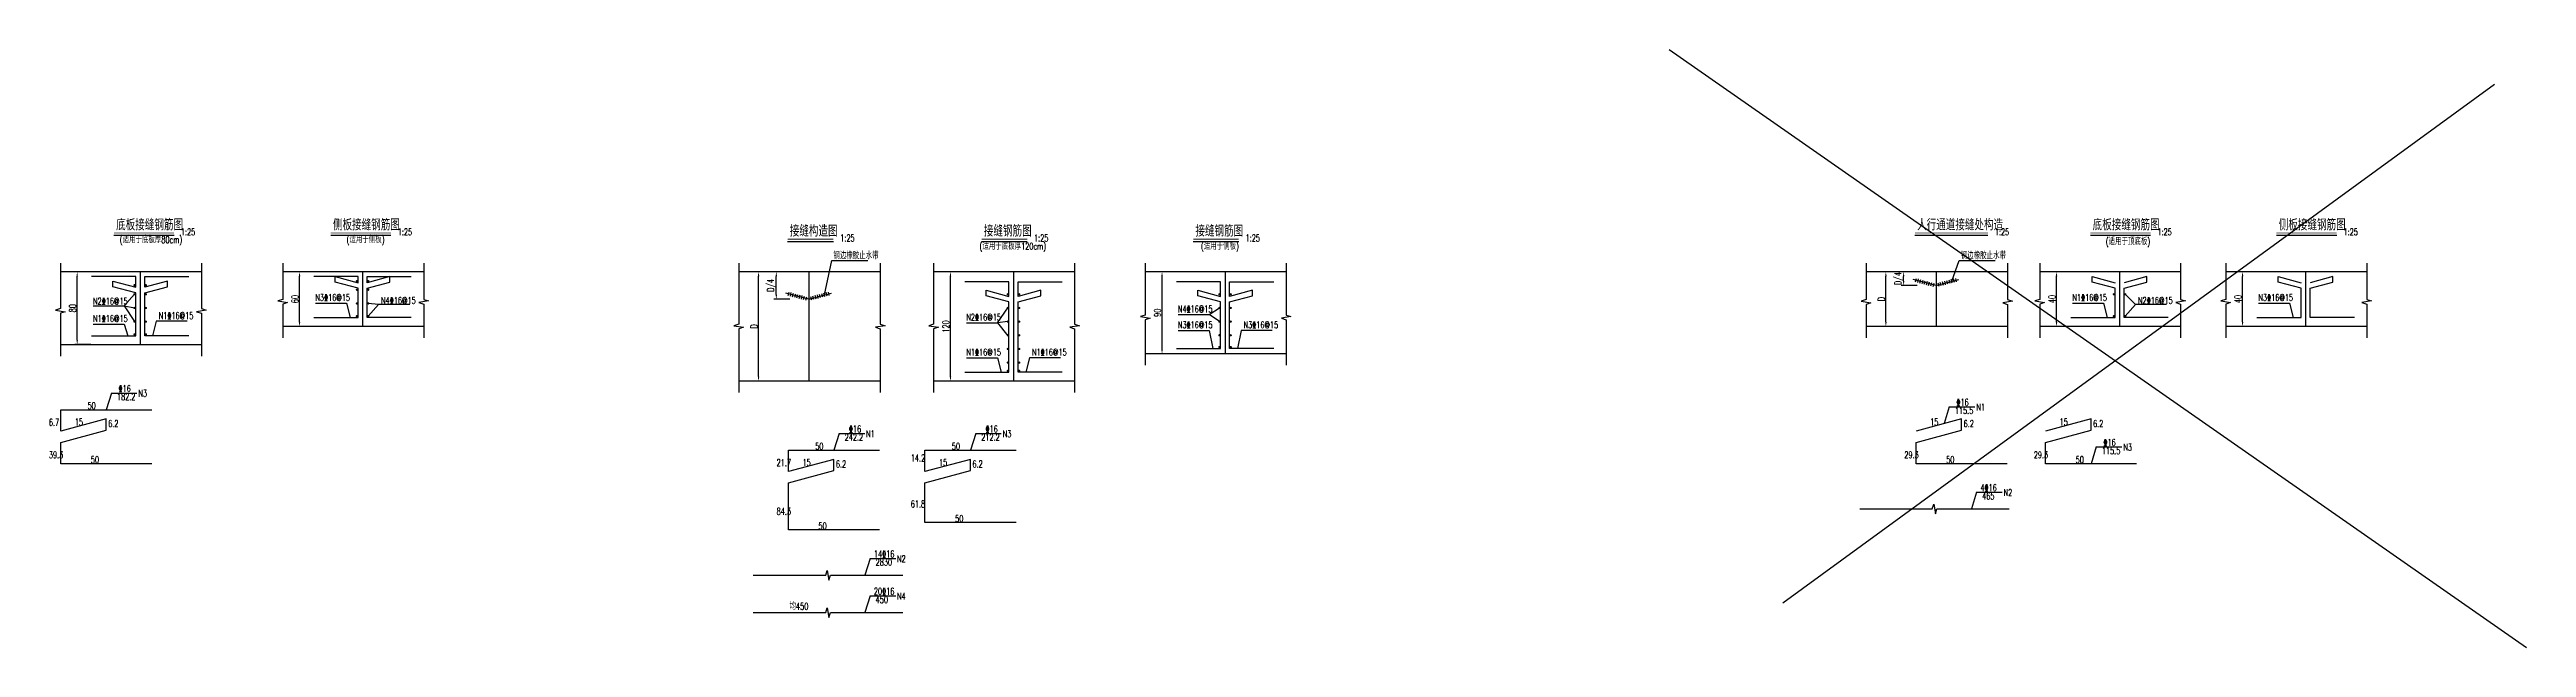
# Model space of a CAD drawing. Header units: millimetres. Extents: x 9472 to 214973, y -2225 to 22564.
# Drawn here: x 15471 to 18192, y 21501 to 22158 of the extents above; entities that cross this region are included whole.
import ezdxf

# ---------------------------------------------------------------- set-up
doc = ezdxf.new("R2010")
doc.units = ezdxf.units.MM
doc.header["$LTSCALE"] = 0.3
doc.header["$MEASUREMENT"] = 0
for name, color, linetype in [('文字', 7, 'Continuous'), ('轮廓线', 1, 'Continuous'), ('钢筋', 1, 'Continuous')]:
    doc.layers.add(name, color=color, linetype=linetype)
doc.styles.get("Standard").update_dxf_attribs({"font": 'simplex1.shx', "width": 0.7, "bigfont": 'hztxt.shx'})
doc.dimstyles.new('25', dxfattribs={"dimscale": 2.5, "dimtxt": 3, "dimasz": 2, "dimexe": 1, "dimexo": 1, "dimgap": 0.5, "dimtad": 1, "dimdec": 1, "dimdsep": 46, "dimtxsty": 'Standard', "dimcen": 0.5, "dimadec": 0, "dimazin": 0, "dimtfac": 1, "dimtdec": 1, "dimtofl": 0, "dimtmove": 2, "dimatfit": 3, "dimfxl": 0, "dimtolj": 1, "dimtzin": 0, "dimarcsym": 0})

# ---------------------------------------------------------------- blocks, each defined once
blk = doc.blocks.new('*D62')
at = {"color": 0, "lineweight": -2}
for p, q in [((15516.7, 21913.7), (15499.2, 21913.7)), ((15501.7, 21838.7), (15501.7, 21908.7)), ((15516.7, 21833.7), (15499.2, 21833.7))]:
    blk.add_line(p, q, dxfattribs=at)
at = {"color": 0}
for points in [[(15500.9, 21908.7), (15502.5, 21908.7), (15501.7, 21913.7)], [(15500.9, 21838.7), (15502.5, 21838.7), (15501.7, 21833.7)]]:
    blk.add_solid(points, dxfattribs=at)
at = {"color": 0, "insert": (15496.7, 21873.7), "char_height": 7.5, "attachment_point": 5, "rotation": 90}
blk.add_mtext('\\A1;80', dxfattribs=at)
blk = doc.blocks.new('点筋')
at = {"layer": '钢筋', "const_width": 1.25}
blk.add_lwpolyline([(-0.625, 0, 1), (0.625, 0, 1)], format="xyb", close=True, dxfattribs=at)
blk = doc.blocks.new('*D66')
at = {"color": 0, "lineweight": -2}
for p, q in [((15760.9, 21913.7), (15743.4, 21913.7)), ((15745.9, 21858.7), (15745.9, 21908.7)), ((15760.9, 21853.7), (15743.4, 21853.7))]:
    blk.add_line(p, q, dxfattribs=at)
at = {"color": 0}
for points in [[(15745.1, 21908.7), (15746.8, 21908.7), (15745.9, 21913.7)], [(15745.1, 21858.7), (15746.8, 21858.7), (15745.9, 21853.7)]]:
    blk.add_solid(points, dxfattribs=at)
at = {"color": 0, "insert": (15740.9, 21883.7), "char_height": 7.5, "attachment_point": 5, "rotation": 90}
blk.add_mtext('\\A1;60', dxfattribs=at)
blk = doc.blocks.new('*D68')
at = {"color": 0, "lineweight": -2}
for p, q in [((16265.1, 21913.7), (16247.6, 21913.7)), ((16250.1, 21798.7), (16250.1, 21908.7)), ((16265.1, 21793.7), (16247.6, 21793.7))]:
    blk.add_line(p, q, dxfattribs=at)
at = {"color": 0}
for points in [[(16249.3, 21908.7), (16251, 21908.7), (16250.1, 21913.7)], [(16249.3, 21798.7), (16251, 21798.7), (16250.1, 21793.7)]]:
    blk.add_solid(points, dxfattribs=at)
at = {"color": 0, "insert": (16245.1, 21853.7), "char_height": 7.5, "attachment_point": 5, "rotation": 90}
blk.add_mtext('\\A1;D', dxfattribs=at)
blk = doc.blocks.new('*D69')
at = {"color": 0, "lineweight": -2}
for p, q in [((16475.9, 21913.7), (16458.4, 21913.7)), ((16460.9, 21798.7), (16460.9, 21908.7)), ((16475.9, 21793.7), (16458.4, 21793.7))]:
    blk.add_line(p, q, dxfattribs=at)
at = {"color": 0}
for points in [[(16460.1, 21908.7), (16461.8, 21908.7), (16460.9, 21913.7)], [(16460.1, 21798.7), (16461.8, 21798.7), (16460.9, 21793.7)]]:
    blk.add_solid(points, dxfattribs=at)
at = {"color": 0, "insert": (16455.9, 21853.7), "char_height": 7.5, "attachment_point": 5, "rotation": 90}
blk.add_mtext('\\A1;120', dxfattribs=at)
blk = doc.blocks.new('*D70')
at = {"color": 0, "lineweight": -2}
for p, q in [((16284.6, 21913.7), (16267.1, 21913.7)), ((16269.6, 21888.7), (16269.6, 21908.7)), ((16284.6, 21883.7), (16267.1, 21883.7))]:
    blk.add_line(p, q, dxfattribs=at)
at = {"color": 0}
for points in [[(16268.8, 21908.7), (16270.5, 21908.7), (16269.6, 21913.7)], [(16268.8, 21888.7), (16270.5, 21888.7), (16269.6, 21883.7)]]:
    blk.add_solid(points, dxfattribs=at)
at = {"color": 0, "insert": (16264.6, 21898.7), "char_height": 7.5, "attachment_point": 5, "rotation": 90}
blk.add_mtext('\\A1;D/4', dxfattribs=at)
blk = doc.blocks.new('*D67')
at = {"color": 0, "lineweight": -2}
for p, q in [((16708.3, 21913.7), (16690.8, 21913.7)), ((16693.3, 21828.7), (16693.3, 21908.7)), ((16708.3, 21823.7), (16690.8, 21823.7))]:
    blk.add_line(p, q, dxfattribs=at)
at = {"color": 0}
for points in [[(16692.5, 21908.7), (16694.2, 21908.7), (16693.3, 21913.7)], [(16692.5, 21828.7), (16694.2, 21828.7), (16693.3, 21823.7)]]:
    blk.add_solid(points, dxfattribs=at)
at = {"color": 0, "insert": (16688.3, 21868.7), "char_height": 7.5, "attachment_point": 5, "rotation": 90}
blk.add_mtext('\\A1;90', dxfattribs=at)
blk = doc.blocks.new('*D71')
at = {"color": 0, "lineweight": -2}
for p, q in [((17503.4, 21913.7), (17485.9, 21913.7)), ((17488.4, 21858.7), (17488.4, 21908.7)), ((17503.4, 21853.7), (17485.9, 21853.7))]:
    blk.add_line(p, q, dxfattribs=at)
at = {"color": 0}
for points in [[(17487.6, 21908.7), (17489.3, 21908.7), (17488.4, 21913.7)], [(17487.6, 21858.7), (17489.3, 21858.7), (17488.4, 21853.7)]]:
    blk.add_solid(points, dxfattribs=at)
at = {"color": 0, "insert": (17483.4, 21883.7), "char_height": 7.5, "attachment_point": 5, "rotation": 90}
blk.add_mtext('\\A1;D', dxfattribs=at)
blk = doc.blocks.new('*D72')
at = {"color": 0, "lineweight": -2}
for p, q in [((17690.9, 21913.7), (17673.4, 21913.7)), ((17675.9, 21858.7), (17675.9, 21908.7)), ((17690.9, 21853.7), (17673.4, 21853.7))]:
    blk.add_line(p, q, dxfattribs=at)
at = {"color": 0}
for points in [[(17675, 21908.7), (17676.7, 21908.7), (17675.9, 21913.7)], [(17675, 21858.7), (17676.7, 21858.7), (17675.9, 21853.7)]]:
    blk.add_solid(points, dxfattribs=at)
at = {"color": 0, "insert": (17670.9, 21883.7), "char_height": 7.5, "attachment_point": 5, "rotation": 90}
blk.add_mtext('\\A1;40', dxfattribs=at)
blk = doc.blocks.new('*D73')
at = {"color": 0, "lineweight": -2}
for p, q in [((17522.9, 21913.7), (17505.4, 21913.7)), ((17507.9, 21903.7), (17507.9, 21908.7)), ((17522.9, 21898.7), (17505.4, 21898.7))]:
    blk.add_line(p, q, dxfattribs=at)
at = {"color": 0}
for points in [[(17507.1, 21908.7), (17508.8, 21908.7), (17507.9, 21913.7)], [(17507.1, 21903.7), (17508.8, 21903.7), (17507.9, 21898.7)]]:
    blk.add_solid(points, dxfattribs=at)
at = {"color": 0, "insert": (17502.9, 21906.2), "char_height": 7.5, "attachment_point": 5, "rotation": 90}
blk.add_mtext('\\A1;D/4', dxfattribs=at)
blk = doc.blocks.new('*D74')
at = {"color": 0, "lineweight": -2}
for p, q in [((17895.2, 21913.7), (17877.7, 21913.7)), ((17880.2, 21858.7), (17880.2, 21908.7)), ((17895.2, 21853.7), (17877.7, 21853.7))]:
    blk.add_line(p, q, dxfattribs=at)
at = {"color": 0}
for points in [[(17879.4, 21908.7), (17881.1, 21908.7), (17880.2, 21913.7)], [(17879.4, 21858.7), (17881.1, 21858.7), (17880.2, 21853.7)]]:
    blk.add_solid(points, dxfattribs=at)
at = {"color": 0, "insert": (17875.2, 21883.7), "char_height": 7.5, "attachment_point": 5, "rotation": 90}
blk.add_mtext('\\A1;40', dxfattribs=at)

msp = doc.modelspace()

# ---------------------------------------------------------------- linework, layer by layer
for p, q in [((17250.44, 22157.66), (18192.06, 21501.31)), ((17375.27, 21550.13), (18156.78, 22119.69)), ((15542, 21953.77), (15608.12, 21953.77)), ((15780.19, 21953.77), (15846.32, 21953.77)), ((16281.96, 21947), (16332.38, 21947)), ((16495.14, 21947), (16545.24, 21947)), ((16727.53, 21947), (16777.63, 21947)), ((17520.25, 21953.77), (17600.58, 21953.77)), ((17713.12, 21953.77), (17779.24, 21953.77)), ((17917.49, 21953.77), (17983.62, 21953.77)), ((15638.07, 21913.65), (15483.23, 21913.65)), ((15882.31, 21913.65), (15727.47, 21913.65)), ((16383.83, 21913.65), (16228.38, 21913.65)), ((16322.5, 21888.28), (16330.66, 21926.08)), ((16330.66, 21926.08), (16370.28, 21926.08)), ((16597.32, 21913.65), (16442.48, 21913.65)), ((16829.71, 21913.65), (16674.87, 21913.65)), ((17622.12, 21913.65), (17466.68, 21913.65)), ((17520.93, 21902.64), (17521.97, 21906.5)), ((17523.35, 21901.99), (17524.38, 21905.86)), ((17525.76, 21901.35), (17526.8, 21905.21)), ((17528.18, 21900.7), (17529.21, 21904.56)), ((17530.59, 21900.05), (17531.63, 21903.92)), ((17533.01, 21899.4), (17534.04, 21903.27)), ((17535.42, 21898.76), (17536.46, 21902.62)), ((17537.84, 21898.11), (17538.87, 21901.97)), ((17549.23, 21898.11), (17548.2, 21901.97)), ((17551.65, 21898.76), (17550.61, 21902.62)), ((17554.06, 21899.4), (17553.03, 21903.27)), ((17556.48, 21900.05), (17555.44, 21903.92)), ((17558.89, 21900.7), (17557.86, 21904.56)), ((17561.31, 21901.35), (17560.27, 21905.21)), ((17560.79, 21903.28), (17568.95, 21926.08)), ((17563.72, 21901.99), (17562.69, 21905.86)), ((17566.14, 21902.64), (17565.1, 21906.5)), ((17568.95, 21926.08), (17608.57, 21926.08)), ((17812.23, 21913.65), (17657.38, 21913.65)), ((18016.6, 21913.65), (17861.76, 21913.65)), ((15519.23, 21876.38), (15553.41, 21876.38)), ((15553.41, 21876.38), (15564.7, 21889)), ((15553.41, 21876.38), (15564.7, 21859)), ((15553.41, 21876.38), (15564.7, 21874)), ((15763.48, 21879.39), (15797.65, 21879.39)), ((15797.65, 21879.39), (15801.56, 21863.5)), ((15832.73, 21877.89), (15821.44, 21879)), ((15832.73, 21877.89), (15821.44, 21865.01)), ((15866.91, 21877.89), (15832.73, 21877.89)), ((16282.64, 21887.64), (16283.68, 21891.5)), ((16285.06, 21886.99), (16286.09, 21890.86)), ((16287.47, 21886.35), (16288.51, 21890.21)), ((16289.89, 21885.7), (16290.92, 21889.56)), ((16292.3, 21885.05), (16293.34, 21888.92)), ((16294.72, 21884.4), (16295.75, 21888.27)), ((16297.13, 21883.76), (16298.17, 21887.62)), ((16299.55, 21883.11), (16300.58, 21886.97)), ((16301.96, 21882.46), (16303, 21886.33)), ((16308.53, 21882.46), (16307.49, 21886.33)), ((16310.94, 21883.11), (16309.91, 21886.97)), ((16313.36, 21883.76), (16312.32, 21887.62)), ((16315.77, 21884.4), (16314.74, 21888.27)), ((16318.19, 21885.05), (16317.15, 21888.92)), ((16320.6, 21885.7), (16319.57, 21889.56)), ((16323.02, 21886.35), (16321.98, 21890.21)), ((16325.43, 21886.99), (16324.4, 21890.86)), ((16327.85, 21887.64), (16326.81, 21891.5)), ((17540.25, 21897.46), (17541.29, 21901.33)), ((17546.82, 21897.46), (17545.78, 21901.33)), ((17693.39, 21879.39), (17727.56, 21879.39)), ((17727.56, 21879.39), (17731.47, 21863.5)), ((17762.65, 21877.89), (17751.36, 21889)), ((17762.65, 21877.89), (17751.36, 21865.01)), ((17796.82, 21877.89), (17762.65, 21877.89)), ((17897.77, 21879.39), (17931.94, 21879.39)), ((17931.94, 21879.39), (17935.85, 21863.5)), ((15519.23, 21856.34), (15553.41, 21856.34)), ((15553.41, 21856.34), (15557.31, 21843.5)), ((15588.49, 21859.39), (15584.58, 21843.5)), ((15622.66, 21859.39), (15588.49, 21859.39)), ((15882.31, 21853.65), (15727.47, 21853.65)), ((16478.49, 21857.8), (16512.66, 21857.8)), ((16512.66, 21857.8), (16523.95, 21874)), ((16523.95, 21859), (16512.66, 21857.8)), ((16512.66, 21857.8), (16523.95, 21843.38)), ((16710.88, 21866.72), (16745.05, 21866.72)), ((16710.88, 21849.39), (16745.05, 21849.39)), ((16745.05, 21866.72), (16756.34, 21874)), ((16756.34, 21859), (16745.05, 21866.72)), ((16745.05, 21849.39), (16748.96, 21829.5)), ((16780.14, 21849.39), (16776.23, 21829.5)), ((16814.31, 21849.39), (16780.14, 21849.39)), ((17622.12, 21853.65), (17466.68, 21853.65)), ((17812.23, 21853.65), (17657.38, 21853.65)), ((18016.6, 21853.65), (17861.76, 21853.65)), ((15638.07, 21833.65), (15483.23, 21833.65)), ((16829.71, 21823.65), (16674.87, 21823.65)), ((16383.83, 21793.65), (16228.38, 21793.65)), ((16597.32, 21793.65), (16442.48, 21793.65)), ((16478.49, 21819.39), (16512.66, 21819.39)), ((16512.66, 21819.39), (16516.57, 21803.5)), ((16547.75, 21819.39), (16543.84, 21803.5)), ((16581.92, 21819.39), (16547.75, 21819.39)), ((15539.34, 21780.57), (15533.59, 21762.24)), ((15539.34, 21780.57), (15567.4, 21780.57)), ((17558.11, 21765.41), (17552.35, 21747.07)), ((17558.11, 21765.41), (17586.16, 21765.41)), ((16338.66, 21736.14), (16332.91, 21717.81)), ((16338.66, 21736.14), (16366.71, 21736.14)), ((16488.7, 21736.14), (16482.94, 21717.81)), ((16488.7, 21736.14), (16516.75, 21736.14)), ((17719.58, 21721.37), (17713.83, 21703.04)), ((17719.58, 21721.37), (17747.63, 21721.37)), ((17588.08, 21671.66), (17582.32, 21653.32)), ((17588.08, 21671.66), (17616.13, 21671.66)), ((16372.69, 21598.9), (16366.94, 21580.56)), ((16372.69, 21598.9), (16400.75, 21598.9)), ((16372.69, 21557.83), (16366.94, 21539.5)), ((16372.69, 21557.83), (16400.75, 21557.83))]:
    msp.add_line(p, q)
at = {"const_width": 1}
for points in [[(15542, 21956.27), (15608.12, 21956.27)], [(15780.19, 21956.27), (15846.32, 21956.27)], [(17520.25, 21956.27), (17600.58, 21956.27)], [(17713.12, 21956.27), (17779.24, 21956.27)], [(17917.49, 21956.27), (17983.62, 21956.27)], [(16281.96, 21949.5), (16332.38, 21949.5)], [(16495.14, 21949.5), (16545.24, 21949.5)], [(16727.53, 21949.5), (16777.63, 21949.5)]]:
    msp.add_lwpolyline(points, dxfattribs=at)
for points in [[(15483.23, 21923), (15483.23, 21873.37), (15477.96, 21871.62), (15488.49, 21869.87), (15483.23, 21868.12), (15483.23, 21821.24)], [(15638.07, 21923), (15638.07, 21873.37), (15643.34, 21871.62), (15632.8, 21869.87), (15638.07, 21868.12), (15638.07, 21821.24)], [(15727.47, 21923), (15727.47, 21883.46), (15722.2, 21881.7), (15732.74, 21879.96), (15727.47, 21878.21), (15727.47, 21841.24)], [(15882.31, 21923), (15882.31, 21883.46), (15887.58, 21881.7), (15877.05, 21879.96), (15882.31, 21878.21), (15882.31, 21841.24)], [(16228.38, 21923), (16228.38, 21856.26), (16223.12, 21854.5), (16233.65, 21852.76), (16228.38, 21851.01), (16228.38, 21781.24)], [(16383.83, 21923), (16383.83, 21856.26), (16389.09, 21854.5), (16378.56, 21852.76), (16383.83, 21851.01), (16383.83, 21781.24)], [(16442.48, 21923), (16442.48, 21856.26), (16437.22, 21854.5), (16447.75, 21852.76), (16442.48, 21851.01), (16442.48, 21781.24)], [(16597.32, 21923), (16597.32, 21856.26), (16602.59, 21854.5), (16592.06, 21852.76), (16597.32, 21851.01), (16597.32, 21781.24)], [(16674.87, 21923), (16674.87, 21866.26), (16669.61, 21864.5), (16680.14, 21862.76), (16674.87, 21861.01), (16674.87, 21811.24)], [(16829.71, 21923), (16829.71, 21866.26), (16834.98, 21864.5), (16824.45, 21862.76), (16829.71, 21861.01), (16829.71, 21811.24)], [(17466.68, 21923), (17466.68, 21883.17), (17461.41, 21881.42), (17471.94, 21879.67), (17466.68, 21877.92), (17466.68, 21841.24)], [(17622.12, 21923), (17622.12, 21883.17), (17627.38, 21881.42), (17616.85, 21879.67), (17622.12, 21877.92), (17622.12, 21841.24)], [(17657.38, 21923), (17657.38, 21883.46), (17652.12, 21881.7), (17662.65, 21879.96), (17657.38, 21878.21), (17657.38, 21841.24)], [(17812.23, 21923), (17812.23, 21883.46), (17817.49, 21881.7), (17806.96, 21879.96), (17812.23, 21878.21), (17812.23, 21841.24)], [(17861.76, 21923), (17861.76, 21883.46), (17856.49, 21881.7), (17867.02, 21879.96), (17861.76, 21878.21), (17861.76, 21841.24)], [(18016.6, 21923), (18016.6, 21883.46), (18021.87, 21881.7), (18011.33, 21879.96), (18016.6, 21878.21), (18016.6, 21841.24)], [(17539.25, 21653.32), (17541, 21658.59), (17542.75, 21648.06), (17544.5, 21653.32)], [(16323.87, 21580.56), (16325.62, 21585.83), (16327.37, 21575.3), (16329.12, 21580.56)], [(16323.87, 21539.5), (16325.62, 21544.76), (16327.37, 21534.23), (16329.12, 21539.5)]]:
    msp.add_lwpolyline(points)
at = {"layer": '轮廓线'}
for p, q in [((15570.95, 21913.65), (15570.95, 21833.65)), ((15815.19, 21913.65), (15815.19, 21853.65)), ((16305.24, 21913.65), (16305.24, 21793.65)), ((16530.2, 21913.65), (16530.2, 21793.65)), ((16762.59, 21913.65), (16762.59, 21823.65)), ((17543.54, 21898.65), (17518.54, 21905.35)), ((17543.54, 21913.65), (17543.54, 21853.65)), ((17543.54, 21898.65), (17568.54, 21905.35)), ((17745.11, 21913.65), (17745.11, 21853.65)), ((17949.48, 21913.65), (17949.48, 21853.65)), ((16305.24, 21883.65), (16280.24, 21890.35)), ((16305.24, 21883.65), (16330.24, 21890.35))]:
    msp.add_line(p, q, dxfattribs=at)
for points in [[(15517.42, 21843.5), (15565.95, 21843.5), (15565.95, 21890.55), (15540.95, 21897.25), (15540.95, 21903.45), (15565.95, 21896.75), (15565.95, 21908.65), (15517.42, 21908.65)], [(15624.48, 21843.5), (15575.95, 21843.5), (15575.95, 21890.55), (15600.95, 21897.25), (15600.95, 21903.45), (15575.95, 21896.75), (15575.95, 21908.65), (15624.48, 21908.65)], [(15761.66, 21863.5), (15810.19, 21863.5), (15810.19, 21895.55), (15785.19, 21902.25), (15785.19, 21908.45), (15810.19, 21901.75), (15810.19, 21908.65), (15761.66, 21908.65)], [(15868.72, 21863.5), (15820.19, 21863.5), (15820.19, 21895.55), (15845.19, 21902.25), (15845.19, 21908.45), (15820.19, 21901.75), (15820.19, 21908.65), (15868.72, 21908.65)], [(16476.68, 21803.5), (16525.2, 21803.5), (16525.2, 21880.55), (16500.2, 21887.25), (16500.2, 21893.45), (16525.2, 21886.75), (16525.2, 21902.69), (16476.68, 21902.69)], [(16583.73, 21803.5), (16535.2, 21803.5), (16535.2, 21880.55), (16560.2, 21887.25), (16560.2, 21893.45), (16535.2, 21886.75), (16535.2, 21902.69), (16583.73, 21902.69)], [(16709.07, 21829.5), (16757.59, 21829.5), (16757.59, 21880.55), (16732.59, 21887.25), (16732.59, 21893.45), (16757.59, 21886.75), (16757.59, 21902.69), (16709.07, 21902.69)], [(16816.12, 21829.5), (16767.59, 21829.5), (16767.59, 21880.55), (16792.59, 21887.25), (16792.59, 21893.45), (16767.59, 21886.75), (16767.59, 21902.69), (16816.12, 21902.69)], [(17691.58, 21863.5), (17740.11, 21863.5), (17740.11, 21895.55), (17715.11, 21902.25), (17715.11, 21908.45), (17740.11, 21901.75)], [(17798.63, 21863.5), (17750.11, 21863.5), (17750.11, 21895.55), (17775.11, 21902.25), (17775.11, 21908.45), (17750.11, 21901.75)], [(17895.95, 21863.5), (17944.48, 21863.5), (17944.48, 21895.55), (17919.48, 21902.25), (17919.48, 21908.45), (17944.48, 21901.75)], [(18003.01, 21863.5), (17954.48, 21863.5), (17954.48, 21895.55), (17979.48, 21902.25), (17979.48, 21908.45), (17954.48, 21901.75)], [(15583.59, 21703.04), (15483.59, 21703.04), (15483.59, 21726.44), (15533.59, 21739.83), (15533.59, 21752.23), (15483.59, 21738.84), (15483.59, 21762.24), (15583.59, 21762.24)], [(17621.61, 21703.04), (17521.61, 21703.04), (17521.61, 21726.44), (17571.61, 21739.83), (17571.61, 21752.23), (17521.61, 21738.84)], [(17763.83, 21703.04), (17663.83, 21703.04), (17663.83, 21726.44), (17713.83, 21739.83), (17713.83, 21752.23), (17663.83, 21738.84)], [(16382.91, 21630.28), (16282.91, 21630.28), (16282.91, 21682.01), (16332.91, 21695.41), (16332.91, 21707.81), (16282.91, 21694.41), (16282.91, 21717.81), (16382.91, 21717.81)], [(16532.94, 21638.34), (16432.94, 21638.34), (16432.94, 21682.01), (16482.94, 21695.41), (16482.94, 21707.81), (16432.94, 21694.41), (16432.94, 21717.81), (16532.94, 21717.81)], [(17459.74, 21653.32), (17539.25, 21653.32)], [(17544.5, 21653.32), (17624.01, 21653.32)], [(16244.36, 21580.56), (16323.87, 21580.56)], [(16329.12, 21580.56), (16408.63, 21580.56)], [(16244.36, 21539.5), (16323.87, 21539.5)], [(16329.12, 21539.5), (16408.63, 21539.5)]]:
    msp.add_lwpolyline(points, dxfattribs=at)

# ---------------------------------------------------------------- block references
for p in [(15808.94, 21903.4), (15564.7, 21899), (15564.7, 21889), (15564.7, 21874), (15808.94, 21894), (15808.94, 21879), (16523.95, 21889), (16523.95, 21874), (16756.34, 21889), (16756.34, 21874), (17738.86, 21889), (15564.7, 21859), (15808.94, 21865.01), (16523.95, 21859), (16756.34, 21859), (17738.86, 21865.01), (15564.7, 21845.01), (16523.95, 21844), (16523.95, 21829), (16756.34, 21844), (16756.34, 21831), (16523.95, 21814), (16523.95, 21805)]:
    msp.add_blockref('点筋', p)
at = {"xscale": -1}
for p in [(15821.44, 21903.4), (15577.2, 21899), (15577.2, 21889), (15577.2, 21874), (15821.44, 21894), (15821.44, 21879), (16536.45, 21889), (16536.45, 21874), (16768.84, 21889), (16768.84, 21874), (17751.36, 21889), (15577.2, 21859), (15821.44, 21865.01), (16536.45, 21859), (16768.84, 21859), (17751.36, 21865.01), (15577.2, 21845.01), (16536.45, 21844), (16536.45, 21829), (16768.84, 21844), (16768.84, 21831), (16536.45, 21814), (16536.45, 21805)]:
    msp.add_blockref('点筋', p, dxfattribs=at)

# ---------------------------------------------------------------- texts
at = {"layer": '文字', "width": 0.7}
for s, height, p in [('底板接缝钢筋图', 12.5, (15544.47, 21959.11)), ('1:25', 7.5, (15615.62, 21953.77)), ('侧板接缝钢筋图', 12.5, (15782.67, 21959.11)), ('1:25', 7.5, (15853.82, 21953.77)), ('接缝构造图', 12.5, (16284.43, 21952.35)), ('接缝钢筋图', 12.5, (16497.61, 21952.35)), ('接缝钢筋图', 12.5, (16730, 21952.35)), ('人行通道接缝处构造', 12.5, (17522.72, 21959.11)), ('1:25', 7.5, (17608.08, 21953.77)), ('底板接缝钢筋图', 12.5, (17715.59, 21959.11)), ('1:25', 7.5, (17786.74, 21953.77)), ('侧板接缝钢筋图', 12.5, (17919.96, 21959.11)), ('1:25', 7.5, (17991.12, 21953.77)), ('(适用于底板厚80cm)', 7.5, (15548.48, 21945.26)), ('(适用于侧板)', 7.5, (15797.62, 21945.26)), ('钢边橡胶止水带', 7.5, (16332.42, 21927.59)), ('1:25', 7.5, (16339.88, 21947)), ('(适用于底板厚120cm)', 7.5, (16492.88, 21938.03)), ('1:25', 7.5, (16552.74, 21947)), ('(适用于侧板)', 7.5, (16736.05, 21938.03)), ('1:25', 7.5, (16785.13, 21947)), ('钢边橡胶止水带', 7.5, (17570.71, 21927.59)), ('(适用于顶底板)', 7.5, (17729.97, 21943.2)), ('N2%%13216@15', 7.5, (15519.14, 21877.67)), ('N3%%13216@15', 7.5, (15763.38, 21881.69)), ('N4%%13216@15', 7.5, (15835.51, 21878.46)), ('N4%%13216@15', 7.5, (16710.78, 21869.02)), ('N1%%13216@15', 7.5, (17693.29, 21881.69)), ('N2%%13216@15', 7.5, (17765.42, 21878.46)), ('N3%%13216@15', 7.5, (17897.67, 21881.69)), ('N1%%13216@15', 7.5, (15519.14, 21858.63)), ('N1%%13216@15', 7.5, (15591.26, 21861.69)), ('N2%%13216@15', 7.5, (16478.39, 21860.1)), ('N3%%13216@15', 7.5, (16710.78, 21851.69)), ('N3%%13216@15', 7.5, (16782.91, 21851.69)), ('N1%%13216@15', 7.5, (16478.39, 21821.69)), ('N1%%13216@15', 7.5, (16550.52, 21821.69)), ('50', 7.5, (15513.08, 21762.88)), ('182.2', 7.5, (15545.43, 21772.81)), ('%%13216', 7.5, (15547.08, 21781.82)), ('N3', 7.5, (15569.01, 21776.55)), ('%%13216', 7.5, (17565.85, 21766.66)), ('N1', 7.5, (17587.77, 21761.39)), ('6.7', 7.5, (15470.66, 21744.75)), ('15', 7.5, (15499.08, 21745.07)), ('6.2', 7.5, (15535.76, 21743.31)), ('%%13216', 7.5, (16349.35, 21737.39)), ('N1', 7.5, (16368.32, 21732.12)), ('%%13216', 7.5, (16499.39, 21737.39)), ('N3', 7.5, (16518.36, 21732.12)), ('15', 7.5, (17537.1, 21745.07)), ('115.5', 7.5, (17564.2, 21757.64)), ('6.2', 7.5, (17573.78, 21743.31)), ('15', 7.5, (17679.31, 21745.07)), ('6.2', 7.5, (17716, 21743.31)), ('39.3', 7.5, (15470.66, 21708.95)), ('50', 7.5, (16312.39, 21718.45)), ('242.2', 7.5, (16344.75, 21728.38)), ('14.2', 7.5, (16417.39, 21705.5)), ('50', 7.5, (16462.43, 21718.45)), ('212.2', 7.5, (16494.79, 21728.38)), ('29.3', 7.5, (17508.69, 21708.95)), ('29.3', 7.5, (17650.9, 21708.95)), ('115.5', 7.5, (17725.67, 21713.61)), ('%%13216', 7.5, (17727.32, 21722.62)), ('N3', 7.5, (17749.25, 21717.35)), ('50', 7.5, (15516.68, 21703.73)), ('21.7', 7.5, (16269.98, 21700.32)), ('15', 7.5, (16298.39, 21700.65)), ('6.2', 7.5, (16335.08, 21698.88)), ('15', 7.5, (16448.43, 21700.65)), ('6.2', 7.5, (16485.11, 21698.88)), ('50', 7.5, (17554.71, 21703.73)), ('50', 7.5, (17696.92, 21703.73)), ('61.8', 7.5, (16417.32, 21654.98)), ('4%%13216', 7.5, (17592.24, 21672.91)), ('465', 7.5, (17594.17, 21663.89)), ('N2', 7.5, (17617.74, 21667.63)), ('84.3', 7.5, (16269.98, 21646.92)), ('50', 7.5, (16316, 21630.97)), ('50', 7.5, (16466.03, 21639.04)), ('14%%13216', 7.5, (16376.86, 21600.15)), ('2830', 7.5, (16378.78, 21591.13)), ('N2', 7.5, (16402.36, 21594.87)), ('均450', 7.5, (16284.18, 21542.72)), ('20%%13216', 7.5, (16376.86, 21559.08)), ('450', 7.5, (16378.78, 21550.07)), ('N4', 7.5, (16402.36, 21553.81))]:
    msp.add_text(s, height=height, dxfattribs=at).set_placement(p)

# ---------------------------------------------------------------- dimensions: what is measured, and where the dimension line sits
for base, p1, p2, picture, middle in [((15501.69, 21913.65), (15560.65, 21833.65), (15570.95, 21913.65), '*D62', (15496.69, 21873.65)), ((16693.34, 21913.65), (16752.29, 21823.65), (16752.29, 21913.65), '*D67', (16688.34, 21868.65))]:
    dim = msp.add_linear_dim(base=base, p1=p1, p2=p2, angle=90, dimstyle='25')
    dim.commit()
    dim.dimension.update_dxf_attribs({"geometry": picture, "text_midpoint": middle})
for base, p1, p2, text, picture, middle in [((15745.94, 21913.65), (15804.89, 21853.65), (15815.19, 21913.65), '60', '*D66', (15740.94, 21883.65)), ((16250.13, 21913.65), (16306.11, 21793.65), (16306.11, 21913.65), 'D', '*D68', (16245.13, 21853.65)), ((16269.63, 21913.65), (16305.24, 21883.65), (16305.24, 21913.65), 'D/4', '*D70', (16264.63, 21898.65)), ((16460.95, 21913.65), (16519.9, 21793.65), (16519.9, 21913.65), '120', '*D69', (16455.95, 21853.65)), ((17488.42, 21913.65), (17544.4, 21853.65), (17544.4, 21913.65), 'D', '*D71', (17483.42, 21883.65)), ((17507.92, 21913.65), (17543.54, 21898.65), (17543.54, 21913.65), 'D/4', '*D73', (17502.92, 21906.15)), ((17675.85, 21913.65), (17734.81, 21853.65), (17745.11, 21913.65), '40', '*D72', (17670.85, 21883.65)), ((17880.22, 21913.65), (17939.18, 21853.65), (17949.48, 21913.65), '40', '*D74', (17875.22, 21883.65))]:
    dim = msp.add_linear_dim(base=base, p1=p1, p2=p2, angle=90, text=text, dimstyle='25')
    dim.commit()
    dim.dimension.update_dxf_attribs({"geometry": picture, "text_midpoint": middle})

doc.saveas('drawing.dxf')
